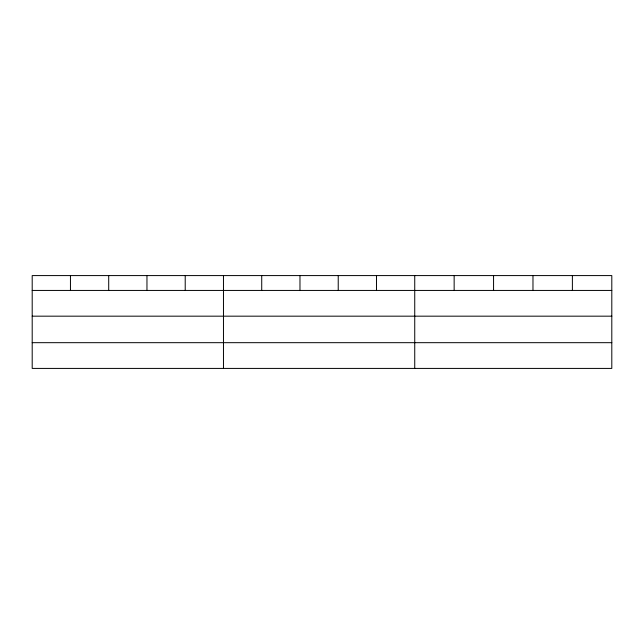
<?xml version="1.0" encoding="UTF-8"?>
<svg xmlns="http://www.w3.org/2000/svg" width="644" height="644" viewBox="0 0 644 644"><rect width="100%" height="100%" fill="white"/><g stroke="black" fill="none" stroke-linecap="round" stroke-linejoin="round"><path stroke-width="0.97" d="M611.8 316.172L611.8 275.584L32.2 275.584L32.2 368.416L611.8 368.416L611.8 316.172L32.2 316.172M32.2 290.436L611.8 290.436M32.2 342.68L611.8 342.68M572.387 275.584L572.387 290.436M532.974 275.584L532.974 290.436M493.562 275.584L493.562 290.436M454.149 275.584L454.149 290.436M414.736 275.584L414.736 368.416M376.482 275.584L376.482 290.436M338.229 275.584L338.229 290.436M299.975 275.584L299.975 290.436M261.722 275.584L261.722 290.436M223.468 275.584L223.468 368.416M185.214 275.584L185.214 290.436M146.961 275.584L146.961 290.436M108.707 275.584L108.707 290.436M70.454 275.584L70.454 290.436"/></g></svg>
